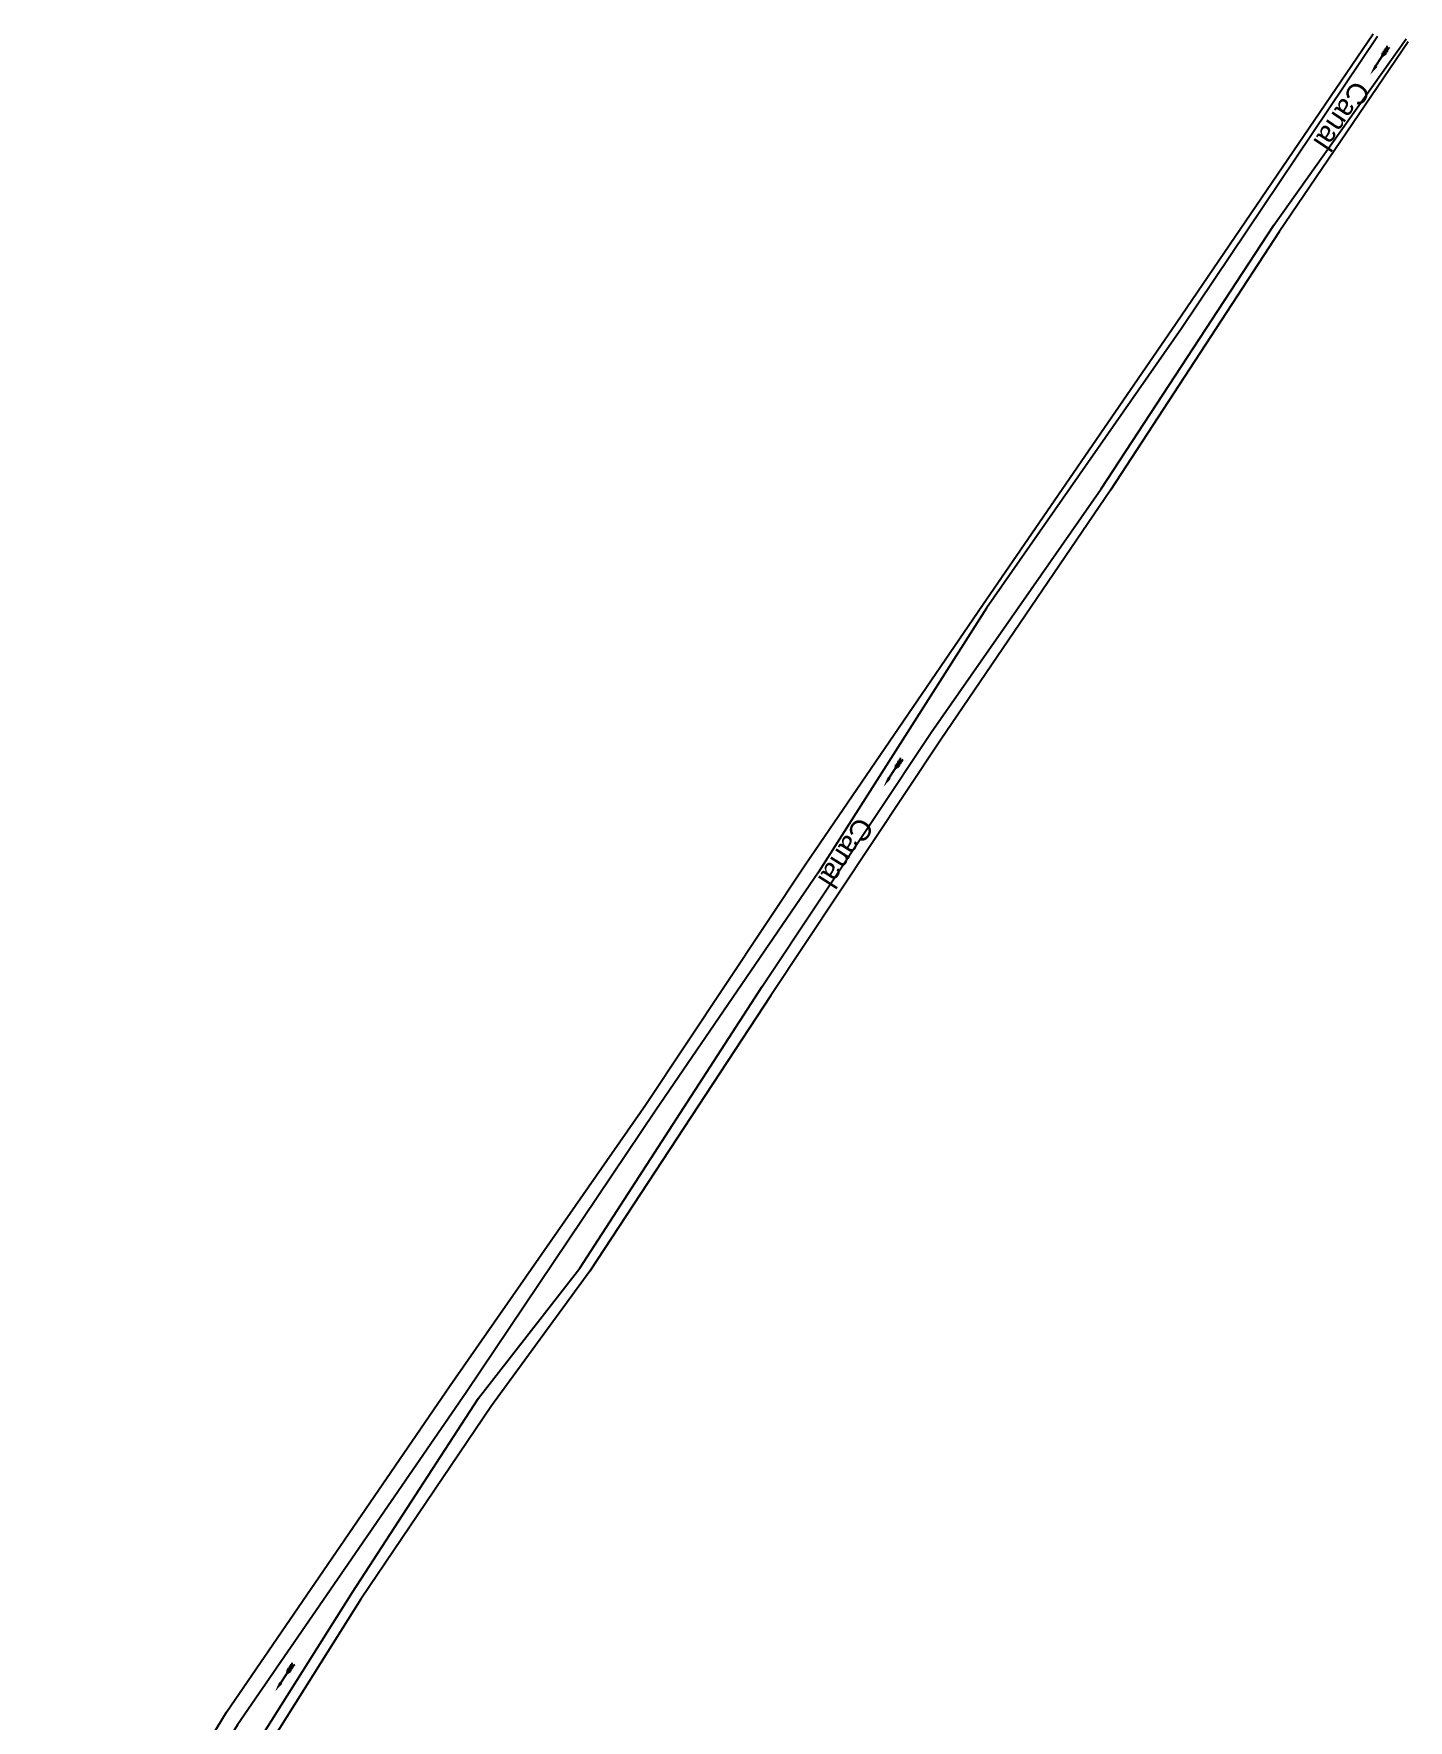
# Model space of a CAD drawing. Header units: metres. Extents: x 644418 to 1306172, y 3366650 to 6747308.
# Drawn here: x 647810.2 to 647976.3, y 3377617.4 to 3377821.2 of the extents above; entities that cross this region are included whole.
import ezdxf

# ---------------------------------------------------------------- set-up
doc = ezdxf.new("R2010")
doc.units = ezdxf.units.M
doc.header["$MEASUREMENT"] = 0
for name, color, linetype in [('CANAL_BOTTOM', 5, 'Continuous'), ('CANAL_TOP', 5, 'Continuous'), ('River Text', 5, 'Continuous'), ('TOPO_TEXT', 251, 'Continuous')]:
    doc.layers.add(name, color=color, linetype=linetype)
doc.styles.get("Standard").update_dxf_attribs({"font": 'arial.ttf'})

# ---------------------------------------------------------------- blocks, each defined once
blk = doc.blocks.new('River A')
at = {"layer": 'River Text'}
for p, q in [((0, 0), (-3.6, 7.5, -1499.5)), ((0.1, 6), (-3.5, 13.6, -1499.5)), ((0.1, 3.3), (-3.5, 10.8, -1499.5)), ((0.2, 9.9), (-3.4, 17.4, -1499.5)), ((0.3, 12.9), (-3.3, 20.5, -1499.5)), ((0.4, 16.4), (-3.2, 24, -1499.5)), ((0.5, 20.3), (-3.1, 27.8, -1499.5)), ((0.5, 22.3), (0, 0)), ((0, 0), (4, 7.4, -1499.5)), ((0.1, 6), (4.1, 13.4, -1499.5)), ((0.1, 3.3), (4.1, 10.7, -1499.5)), ((0.2, 9.9), (4.2, 17.2, -1499.5)), ((0.3, 12.9), (4.3, 20.3, -1499.5)), ((0.4, 16.4), (4.4, 23.8, -1499.5)), ((0.5, 20.3), (4.5, 27.7, -1499.5))]:
    blk.add_line(p, q, dxfattribs=at)
blk.add_lwpolyline([(-0.7, -27.7), (0.5, 22.3)], dxfattribs=at)
blk.add_solid([(3.5, -27.8), (-1.3, -52.7), (-4.8, -27.6)], dxfattribs=at)

msp = doc.modelspace()

# ---------------------------------------------------------------- linework, layer by layer
at = {"layer": 'CANAL_BOTTOM', "linetype": 'Continuous'}
for points in [[(647972.592, 3377820.836, 266.711), (647948.911, 3377785.578, 267.706), (647925.36, 3377751.779, 266.844), (647905.054, 3377719.892, 266.499), (647885.37, 3377691.162, 266.721), (647862.469, 3377657.053, 266.63), (647834.831, 3377616.893, 266.373), (647820.12, 3377592.94, 266.341), (647811.5485, 3377580.7876, 266.1444)], [(647813.373, 3377580.1184, 266.1934), (647821.775, 3377592.561, 266.39), (647834.796, 3377610.795, 266.318), (647848.73, 3377632.918, 266.297), (647863.933, 3377656.337, 266.714), (647876.18, 3377672.07, 266.719), (647898.228, 3377706.086, 266.821), (647918.678, 3377736.777, 266.677), (647939.208, 3377766.192, 266.826), (647960.085, 3377798.057, 266.643), (647976.083, 3377820.588, 266.572)]]:
    msp.add_polyline3d(points, dxfattribs=at)
at = {"layer": 'CANAL_TOP', "linetype": 'Continuous'}
for points in [[(647810.1921, 3377581.5698, 266.9814), (647818.812, 3377594.327, 267.178), (647833.501, 3377618.415, 267.007), (647860.538, 3377657.883, 267.363), (647884.162, 3377691.847, 267.46), (647903.492, 3377720.917, 267.412), (647924.849, 3377752.139, 267.331), (647948.266, 3377786.227, 268.521), (647972.072, 3377821.189, 267.329)], [(647976.325, 3377820.225, 267.336), (647960.727, 3377797.273, 267.406), (647940.35, 3377766.045, 267.378), (647919.806, 3377735.837, 267.46), (647899.267, 3377704.988, 267.355), (647877.411, 3377671.693, 267.605), (647865.502, 3377655.408, 267.494), (647849.72, 3377632.058, 267.423), (647835.887, 3377610.036, 267.421), (647822.894, 3377591.615, 267.123), (647814.5197, 3377579.0686, 266.9264)]]:
    msp.add_polyline3d(points, dxfattribs=at)

# ---------------------------------------------------------------- block references
at = {"layer": 'River Text', "xscale": 0.05, "yscale": 0.05, "zscale": 0.05, "rotation": 328.1121933035175}
for p in [(647973.1777, 3377818.4528, 32.8906), (647914.3625, 3377732.4428, 32.8906), (647840.813, 3377623.1191, 32.8906)]:
    msp.add_blockref('River A', p, dxfattribs=at)

# ---------------------------------------------------------------- texts
at = {"layer": 'TOPO_TEXT', "color": 5}
for rotation, p in [(236.112756, (647969.8254, 3377815.7109)), (237.510558, (647909.7666, 3377726.7398))]:
    msp.add_text('Canal', height=2.5, rotation=rotation, dxfattribs=at).set_placement(p)

doc.saveas('drawing.dxf')
